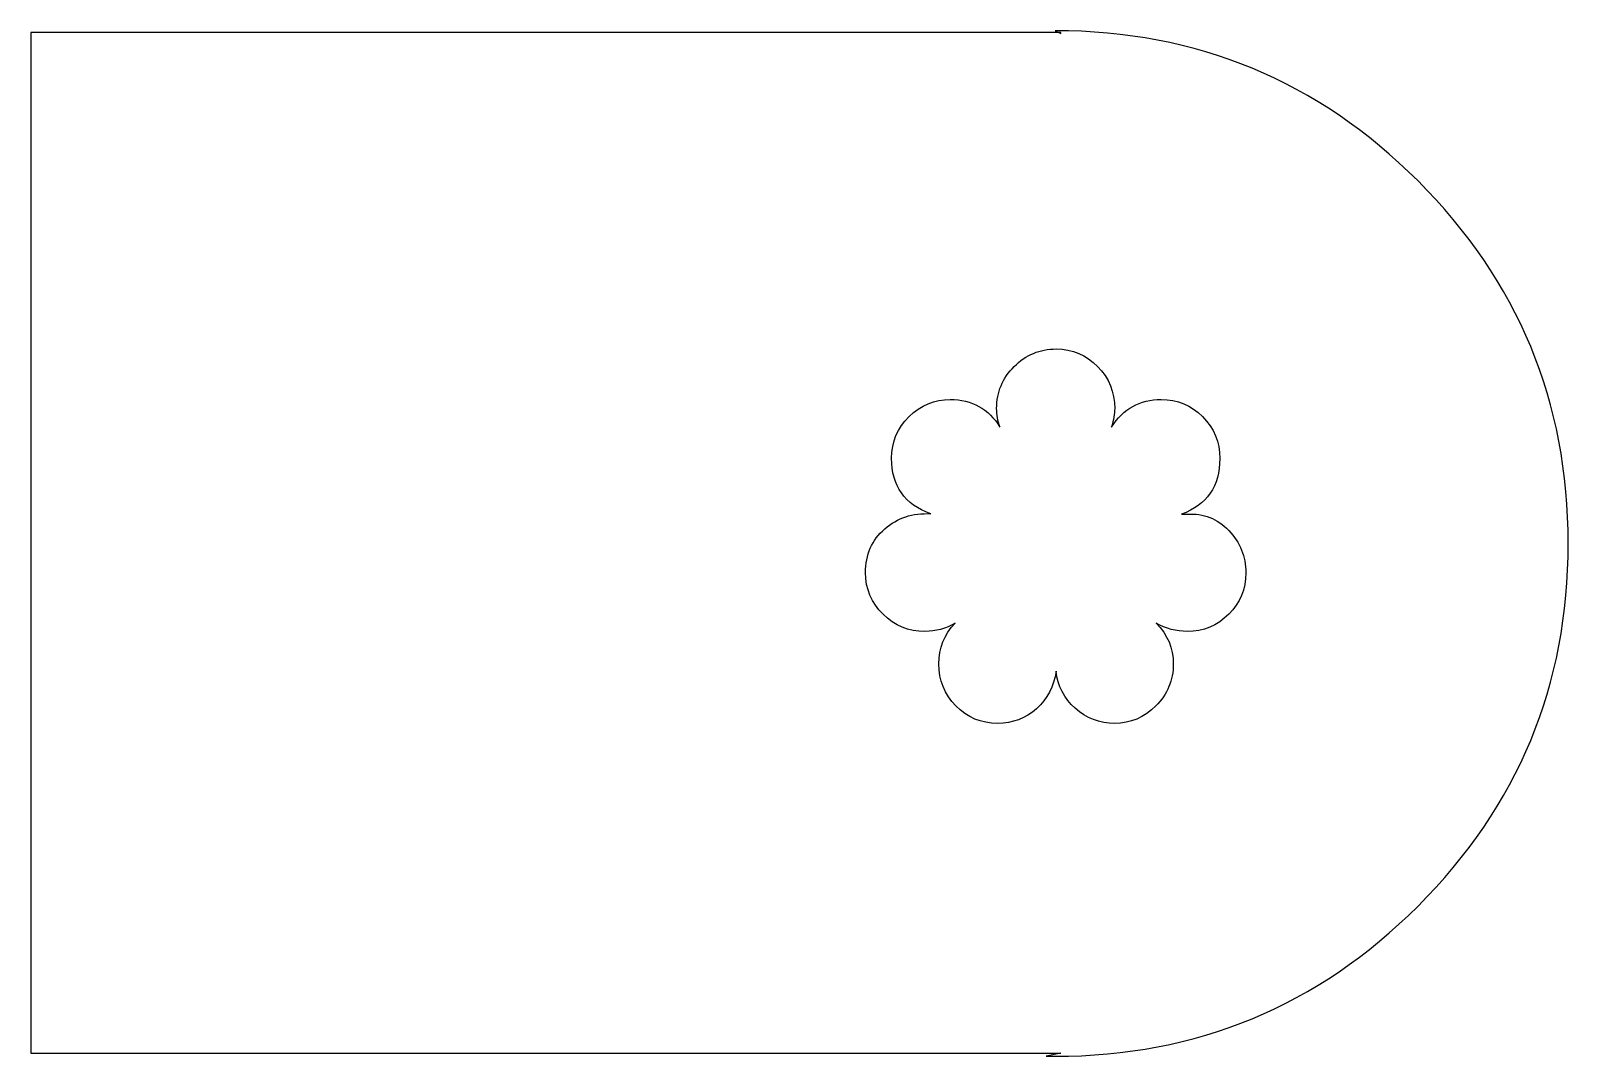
# Model space of a CAD drawing. Header units: centimetres. Extents: x -5.7 to 5.7, y -3.8 to 3.8.
import ezdxf

# ---------------------------------------------------------------- set-up
doc = ezdxf.new("R2010")
doc.units = ezdxf.units.CM
doc.header["$MEASUREMENT"] = 0
doc.layers.add('Camada 1', color=7, linetype='Continuous')

msp = doc.modelspace()

# ---------------------------------------------------------------- linework, layer by layer
at = {"layer": 'Camada 1'}
msp.add_open_spline([(1.95068, -3.80484), (1.95068, -3.80484), (-5.73787, -3.80484), (-5.73787, -3.80484), (-5.73787, -3.80484), (-5.73787, -3.80484), (-5.73787, 3.81516), (-5.73787, 3.81516), (-5.73787, 3.81516), (-5.73787, 3.81516), (1.95068, 3.81516), (1.95068, 3.81516), (1.95068, 3.81516), (1.95068, 3.81516), (1.95068, 3.80804), (1.95068, 3.80804), (1.95068, 3.80804), (1.95068, 3.80804), (1.90901, 3.82884), (1.90901, 3.82884), (1.90901, 3.82884), (2.9665, 3.82884), (3.86902, 3.45506), (4.61652, 2.70751), (4.61652, 2.70751), (5.36402, 1.95998), (5.73788, 1.05749), (5.73788, 0), (5.73788, 0), (5.73788, -1.05751), (5.36402, -1.95998), (4.61652, -2.70759), (4.61652, -2.70759), (3.86902, -3.45509), (2.9665, -3.82884), (1.90901, -3.82884), (1.90901, -3.82884), (1.88657, -3.82884), (1.86422, -3.82865), (1.84194, -3.82831), (1.84194, -3.82831), (1.84194, -3.82831), (1.95068, -3.80484), (1.95068, -3.80484)], degree=3, knots=[0, 0, 0, 0, 0.08333333, 0.08333333, 0.08333333, 0.08333333, 0.16666667, 0.16666667, 0.16666667, 0.16666667, 0.25, 0.25, 0.25, 0.25, 0.33333333, 0.33333333, 0.33333333, 0.33333333, 0.41666667, 0.41666667, 0.41666667, 0.41666667, 0.5, 0.5, 0.5, 0.5, 0.58333333, 0.58333333, 0.58333333, 0.58333333, 0.66666667, 0.66666667, 0.66666667, 0.66666667, 0.75, 0.75, 0.75, 0.75, 0.83333333, 0.83333333, 0.83333333, 0.83333333, 1, 1, 1, 1], dxfattribs=at)
at = {"layer": 'Camada 1', "color": 7, "lineweight": 25}
msp.add_open_spline([(3.20348, -0.52874), (3.2886, -0.44368), (3.33114, -0.34036), (3.33114, -0.21878), (3.33114, -0.21878), (3.33114, -0.09723), (3.28859, 0.00807), (3.20348, 0.09724), (3.20348, 0.09724), (3.11842, 0.1863), (3.0151, 0.22686), (2.89352, 0.21879), (2.89352, 0.21879), (2.89352, 0.21879), (2.85106, 0.21878), (2.85106, 0.21878), (2.85106, 0.21878), (3.04143, 0.2881), (3.13665, 0.42685), (3.13665, 0.63497), (3.13665, 0.63497), (3.13665, 0.75739), (3.09416, 0.86148), (3.00901, 0.94713), (3.00901, 0.94713), (2.92392, 1.0328), (2.82068, 1.07566), (2.6991, 1.07566), (2.6991, 1.07566), (2.54106, 1.07566), (2.41737, 1.00674), (2.32837, 0.86902), (2.32837, 0.86902), (2.34448, 0.92165), (2.35266, 0.96827), (2.35266, 1.00883), (2.35266, 1.00883), (2.35266, 1.13038), (2.31009, 1.23463), (2.22502, 1.32183), (2.22502, 1.32183), (2.1399, 1.40888), (2.03661, 1.45248), (1.91506, 1.45248), (1.91506, 1.45248), (1.79351, 1.45248), (1.68919, 1.40888), (1.60208, 1.32183), (1.60208, 1.32183), (1.5149, 1.23462), (1.4714, 1.13038), (1.4714, 1.00883), (1.4714, 1.00883), (1.4714, 0.9602), (1.4795, 0.91358), (1.49572, 0.86902), (1.49572, 0.86902), (1.41063, 1.00671), (1.28699, 1.07566), (1.12499, 1.07566), (1.12499, 1.07566), (1.00744, 1.07566), (0.90515, 1.03296), (0.81807, 0.94758), (0.81807, 0.94758), (0.73089, 0.86223), (0.68742, 0.75851), (0.68742, 0.63659), (0.68742, 0.63659), (0.68742, 0.42921), (0.78465, 0.29094), (0.97915, 0.2218), (0.97915, 0.2218), (0.8454, 0.22998), (0.73089, 0.19235), (0.63575, 0.10893), (0.63575, 0.10893), (0.54047, 0.02564), (0.49293, -0.0831), (0.49293, -0.21733), (0.49293, -0.21733), (0.49293, -0.33933), (0.53643, -0.44302), (0.62358, -0.52843), (0.62358, -0.52843), (0.71068, -0.61381), (0.81503, -0.65646), (0.93658, -0.65646), (0.93658, -0.65646), (1.01762, -0.65646), (1.09255, -0.63617), (1.16148, -0.59569), (1.16148, -0.59569), (1.08036, -0.68075), (1.03993, -0.78204), (1.03993, -0.89954), (1.03993, -0.89954), (1.03993, -1.02112), (1.08245, -1.12544), (1.16751, -1.21252), (1.16751, -1.21252), (1.25263, -1.2997), (1.35592, -1.34317), (1.4775, -1.34317), (1.4775, -1.34317), (1.5909, -1.34317), (1.68811, -1.30671), (1.76923, -1.23384), (1.76923, -1.23384), (1.85022, -1.16084), (1.89882, -1.06773), (1.91507, -0.95425), (1.91507, -0.95425), (1.92721, -1.0636), (1.97481, -1.15584), (2.05789, -1.23074), (2.05789, -1.23074), (2.14089, -1.30575), (2.23918, -1.34316), (2.35266, -1.34316), (2.35266, -1.34316), (2.47008, -1.34316), (2.57242, -1.29969), (2.65955, -1.21251), (2.65955, -1.21251), (2.74668, -1.12544), (2.79025, -1.02111), (2.79025, -0.89953), (2.79025, -0.89953), (2.79025, -0.78203), (2.74768, -0.68072), (2.66261, -0.59568), (2.66261, -0.59568), (2.7355, -0.63616), (2.81242, -0.65645), (2.89354, -0.65645), (2.89354, -0.65645), (3.0151, -0.6564), (3.11842, -0.61383), (3.20348, -0.52874)], degree=3, knots=[0, 0, 0, 0, 0.02777778, 0.02777778, 0.02777778, 0.02777778, 0.05555556, 0.05555556, 0.05555556, 0.05555556, 0.08333333, 0.08333333, 0.08333333, 0.08333333, 0.11111111, 0.11111111, 0.11111111, 0.11111111, 0.13888889, 0.13888889, 0.13888889, 0.13888889, 0.16666667, 0.16666667, 0.16666667, 0.16666667, 0.19444444, 0.19444444, 0.19444444, 0.19444444, 0.22222222, 0.22222222, 0.22222222, 0.22222222, 0.25, 0.25, 0.25, 0.25, 0.27777778, 0.27777778, 0.27777778, 0.27777778, 0.30555556, 0.30555556, 0.30555556, 0.30555556, 0.33333333, 0.33333333, 0.33333333, 0.33333333, 0.36111111, 0.36111111, 0.36111111, 0.36111111, 0.38888889, 0.38888889, 0.38888889, 0.38888889, 0.41666667, 0.41666667, 0.41666667, 0.41666667, 0.44444444, 0.44444444, 0.44444444, 0.44444444, 0.47222222, 0.47222222, 0.47222222, 0.47222222, 0.5, 0.5, 0.5, 0.5, 0.52777778, 0.52777778, 0.52777778, 0.52777778, 0.55555556, 0.55555556, 0.55555556, 0.55555556, 0.58333333, 0.58333333, 0.58333333, 0.58333333, 0.61111111, 0.61111111, 0.61111111, 0.61111111, 0.63888889, 0.63888889, 0.63888889, 0.63888889, 0.66666667, 0.66666667, 0.66666667, 0.66666667, 0.69444444, 0.69444444, 0.69444444, 0.69444444, 0.72222222, 0.72222222, 0.72222222, 0.72222222, 0.75, 0.75, 0.75, 0.75, 0.77777778, 0.77777778, 0.77777778, 0.77777778, 0.80555556, 0.80555556, 0.80555556, 0.80555556, 0.83333333, 0.83333333, 0.83333333, 0.83333333, 0.86111111, 0.86111111, 0.86111111, 0.86111111, 0.88888889, 0.88888889, 0.88888889, 0.88888889, 0.91666667, 0.91666667, 0.91666667, 0.91666667, 0.94444444, 0.94444444, 0.94444444, 0.94444444, 1, 1, 1, 1], dxfattribs=at)

doc.saveas('drawing.dxf')
